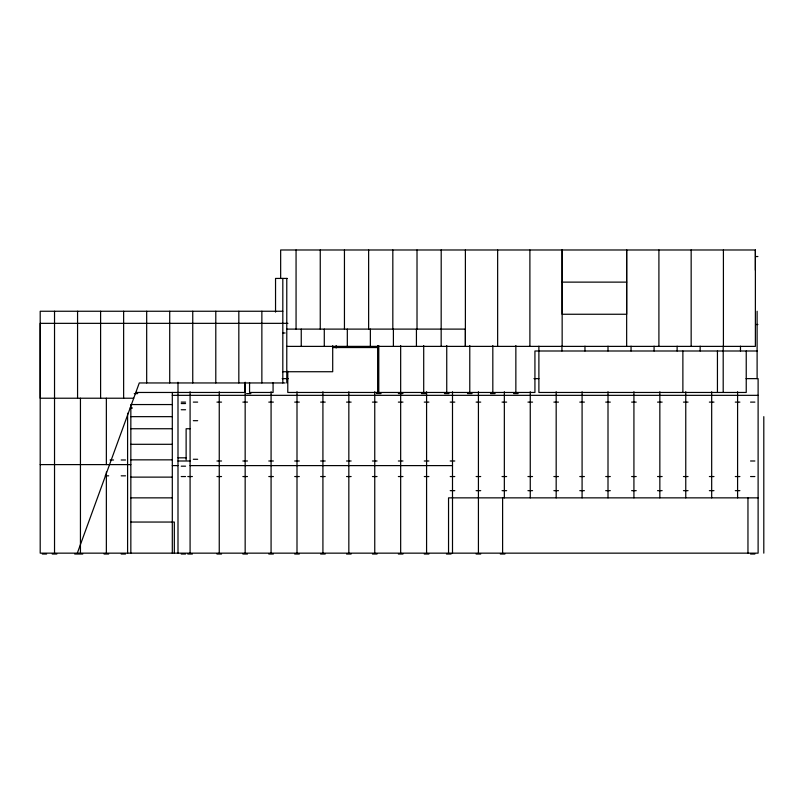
<?xml version="1.0" encoding="UTF-8"?>
<svg xmlns="http://www.w3.org/2000/svg" width="804" height="804" viewBox="0 0 804 804"><rect width="100%" height="100%" fill="white"/><g stroke="black" fill="none" stroke-linecap="round" stroke-linejoin="round"><path stroke-width="1.21" d="M465.385 249.984L465.385 346.383L465.385 329.107L286.777 329.107M497.646 346.383L497.646 249.984M529.896 346.383L529.896 249.984M562.147 346.383L562.147 249.984L562.147 314.253L626.658 314.253L626.658 249.984L626.658 346.383M658.908 346.383L658.908 249.984M691.159 346.383L691.159 249.984M723.409 346.383L723.409 249.984M755.378 270.214L755.378 249.984L280.656 249.984L280.656 278.425M77.315 553.152L139.283 382.955L285.118 382.955M755.589 256.536L757.901 256.536M287.239 278.425L275.541 278.425L275.541 312.113M562.147 282.124L626.658 282.124M282.817 311.248L40.2 311.248L40.2 553.152L758.112 553.152L758.112 378.634L746.042 378.634M287.953 323.349L40.2 323.349L40.2 398.221L133.725 398.221M755.589 324.504L757.901 324.504M282.817 332.997L285.118 332.997M286.777 346.383L755.378 346.383L755.378 249.984M332.554 347.539L377.629 347.539M757.107 350.996L534.931 350.996L534.931 392.463L287.782 392.463L287.782 371.247M282.686 371.729L332.705 371.729L332.705 345.68M282.184 378.634L288.355 378.634M533.956 378.634L538.891 378.634M135.715 392.463L244.878 392.463L244.878 382.553M134.248 393.608L137.705 393.608M246.607 393.608L250.918 393.608M376.483 393.608L381.086 393.608M398.362 393.608L402.975 393.608M421.407 393.608L426.009 393.608M444.441 393.608L449.044 393.608M467.476 393.608L472.089 393.608M490.51 393.608L495.123 393.608M513.555 393.608L518.158 393.608M172.307 395.337L758.112 395.337M181.232 402.111L185.553 402.111M193.332 402.111L197.653 402.111M216.939 402.111L221.552 402.111M242.858 402.111L247.471 402.111M268.777 402.111L273.38 402.111M294.696 402.111L299.299 402.111M320.615 402.111L325.218 402.111M346.534 402.111L351.137 402.111M372.443 402.111L377.056 402.111M398.362 402.111L402.975 402.111M424.281 402.111L428.894 402.111M450.2 402.111L454.803 402.111M476.119 402.111L480.722 402.111M502.038 402.111L506.641 402.111M527.947 402.111L532.56 402.111M553.866 402.111L558.478 402.111M579.784 402.111L584.397 402.111M605.703 402.111L610.306 402.111M631.622 402.111L636.225 402.111M657.541 402.111L662.144 402.111M683.46 402.111L688.063 402.111M709.369 402.111L713.982 402.111M735.288 402.111L739.901 402.111M750.554 402.111L754.876 402.111M181.232 403.548L185.553 403.548M172.307 404.553L130.841 404.553L130.841 553.152M130.158 408.01L132.469 408.01M181.232 409.738L185.553 409.738M130.841 416.653L172.307 416.653M193.332 420.683L197.653 420.683M130.841 428.743L172.307 428.743M190.086 428.743L186.126 428.743L186.126 459.848M130.841 444.3L172.307 444.3M177.996 457.828L186.126 457.828M193.332 459.275L197.653 459.275M130.841 459.848L172.307 459.848M110.088 459.988L113.545 459.988M121.193 459.988L125.514 459.988M177.996 460.993L190.086 460.993M216.939 460.993L221.552 460.993M242.858 460.993L247.471 460.993M268.777 460.993L273.38 460.993M294.696 460.993L299.299 460.993M320.615 460.993L325.218 460.993M346.534 460.993L351.137 460.993M372.443 460.993L377.056 460.993M398.362 460.993L402.975 460.993M424.281 460.993L428.894 460.993M450.2 460.993L454.803 460.993M750.554 460.993L754.876 460.993M40.2 464.601L130.841 464.601M172.307 465.606L177.996 465.606M190.086 465.606L452.501 465.606M181.232 466.179L185.553 466.179M105.213 475.827L108.661 475.827M121.193 475.827L125.514 475.827M181.232 476.551L185.553 476.551M187.784 476.551L192.397 476.551M216.939 476.551L221.552 476.551M242.858 476.551L247.471 476.551M268.777 476.551L273.38 476.551M294.696 476.551L299.299 476.551M320.615 476.551L325.218 476.551M346.534 476.551L351.137 476.551M372.443 476.551L377.056 476.551M398.362 476.551L402.975 476.551M424.281 476.551L428.894 476.551M450.2 476.551L454.803 476.551M476.119 476.551L480.722 476.551M502.038 476.551L506.641 476.551M527.947 476.551L532.56 476.551M553.866 476.551L558.478 476.551M579.784 476.551L584.397 476.551M605.703 476.551L610.306 476.551M631.622 476.551L636.225 476.551M657.541 476.551L662.144 476.551M683.46 476.551L688.063 476.551M709.369 476.551L713.982 476.551M735.288 476.551L739.901 476.551M750.554 476.551L754.876 476.551M130.841 477.124L172.307 477.124M450.2 490.661L454.803 490.661M476.119 490.661L480.722 490.661M502.038 490.661L506.641 490.661M527.947 490.661L532.56 490.661M553.866 490.661L558.478 490.661M579.784 490.661L584.397 490.661M605.703 490.661L610.306 490.661M631.622 490.661L636.225 490.661M657.541 490.661L662.144 490.661M683.46 490.661L688.063 490.661M709.369 490.661L713.982 490.661M735.288 490.661L739.901 490.661M130.841 497.857L172.307 497.857M758.112 497.857L448.542 497.857L448.542 553.152M130.841 522.047L174.327 522.047L174.327 553.152M42.29 554.016L46.612 554.016M52.22 554.016L56.833 554.016M74.702 554.016L82.752 554.016M104.058 554.016L108.661 554.016M121.193 554.016L125.514 554.016M181.232 554.016L185.553 554.016M187.784 554.016L192.397 554.016M216.939 554.016L221.552 554.016M242.858 554.016L247.471 554.016M268.777 554.016L273.38 554.016M294.696 554.016L299.299 554.016M320.615 554.016L325.218 554.016M346.534 554.016L351.137 554.016M372.443 554.016L377.056 554.016M398.362 554.016L402.975 554.016M424.281 554.016L428.894 554.016M446.451 554.016L451.064 554.016M476.119 554.016L480.722 554.016M500.309 554.016L504.912 554.016M750.554 554.016L754.876 554.016M763.8 416.653L763.8 553.152M757.107 311.248L757.107 378.634M747.961 497.857L747.961 553.152M746.233 350.996L746.233 392.463L538.891 392.463L538.891 346.182M740.474 346.182L740.474 350.996M737.59 391.759L737.59 497.857M723.198 346.182L723.198 392.463M717.439 350.996L717.439 392.463M711.681 391.759L711.681 497.857M700.153 346.182L700.153 350.996M685.762 391.759L685.762 497.857M682.877 350.996L682.877 392.463M677.119 346.182L677.119 350.996M659.843 391.759L659.843 497.857M654.084 346.182L654.084 350.996M633.924 391.759L633.924 497.857M631.05 346.182L631.05 350.996M608.005 346.182L608.005 350.996M608.005 391.759L608.005 497.857M584.97 346.182L584.97 350.996M582.086 391.759L582.086 497.857M561.936 346.182L561.936 350.996M556.177 391.759L556.177 497.857M530.258 391.759L530.258 497.857M515.856 345.559L515.856 392.463M504.339 391.759L504.339 497.857M502.611 497.857L502.611 553.152M492.822 345.559L492.822 392.463M478.42 391.759L478.42 553.152M469.777 345.559L469.777 392.463M452.501 391.759L452.501 553.152M446.743 345.559L446.743 392.463M441.205 249.984L441.165 346.383M426.582 391.759L426.582 553.152M423.708 345.559L423.708 392.463M417.015 249.984L417.015 329.107M416.432 329.107L416.432 346.383M400.663 345.559L400.663 553.152M393.397 329.107L393.397 346.383M392.824 249.984L392.824 329.107M378.784 345.559L378.784 392.463M377.629 345.559L377.629 392.463M374.754 391.759L374.754 553.152M370.363 329.107L370.363 346.383M368.634 249.984L368.634 329.107M348.835 391.759L348.835 553.152M347.318 329.107L347.318 346.383M344.444 249.984L344.444 329.107M336.162 345.539L336.162 348.001M324.283 329.107L324.283 346.383M322.917 391.759L322.917 553.152M320.253 249.984L320.253 329.107M301.249 329.107L301.249 346.383M296.998 391.759L296.998 553.152M296.063 249.984L296.063 329.107M286.777 278.425L286.777 382.955M282.817 278.425L282.817 382.955M273.079 382.704L273.079 392.463L249.562 392.463L249.562 382.704M271.079 391.759L271.079 553.152M261.863 311.248L261.863 382.955M245.16 382.222L245.16 553.152M238.828 311.248L238.828 382.955M219.251 391.759L219.251 553.152M215.794 311.248L215.794 382.955M192.749 311.248L192.749 382.955M190.086 391.759L190.086 553.152M177.996 382.222L177.996 553.152M172.307 392.463L172.307 553.152M169.714 311.248L169.714 382.955M146.68 311.248L146.68 382.955M127.595 413.246L127.595 553.152M123.635 311.248L123.635 398.221M106.359 398.221L106.359 464.601M106.359 472.079L106.359 553.152M100.6 311.248L100.6 398.221M80.44 398.221L80.44 553.152M77.566 311.248L77.566 398.221M54.531 311.248L54.531 553.152"/></g></svg>
